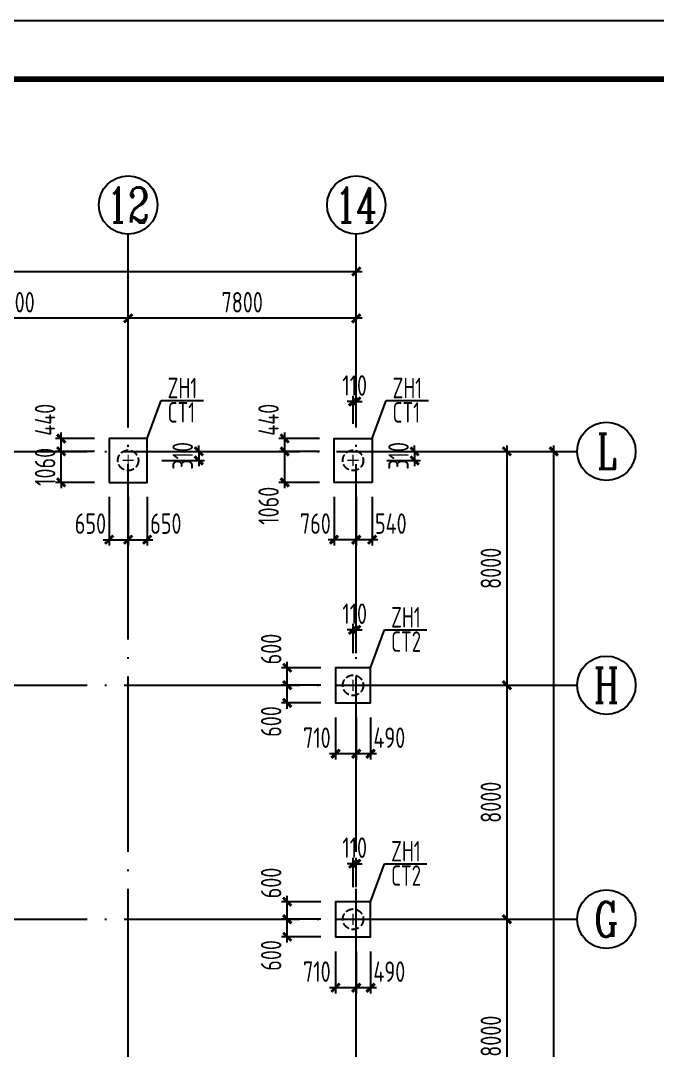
# Model space of a CAD drawing. Extents: x -2746917 to -971774, y -3334247 to -3250358.
# Drawn here: x -2386151 to -2375266, y -3291782 to -3274173 of the extents above; entities that cross this region are included whole.
import ezdxf
from ezdxf.enums import TextEntityAlignment as Align

# ---------------------------------------------------------------- set-up
doc = ezdxf.new("R2010")
doc.units = 0
doc.header["$LTSCALE"] = 1000
doc.header["$MEASUREMENT"] = 0
doc.header["$PDMODE"] = 35
doc.linetypes.add('DASH', pattern=[0.35, 0.25, -0.1])
doc.linetypes.add('DOTE', pattern=[2.42, 2, -0.2, 0.02, -0.2])
doc.layers.get('0').update_dxf_attribs({"linetype": 'CONTINUOUS'})
doc.layers.get('Defpoints').update_dxf_attribs({"linetype": 'CONTINUOUS'})
for name, color, linetype in [('AXIS', 253, 'DOTE'), ('COLU', 7, 'CONTINUOUS'), ('DIM', 3, 'CONTINUOUS'), ('NUM', 7, 'CONTINUOUS'), ('PUB_TITLE', 4, 'CONTINUOUS'), ('REIN', 1, 'CONTINUOUS'), ('TEXT', 7, 'CONTINUOUS'), ('桩基础', 7, 'CONTINUOUS')]:
    doc.layers.add(name, color=color, linetype=linetype)
doc.layers.add('yichutu', color=7, linetype='CONTINUOUS', true_color=0xffffff, plot=False)
doc.styles.add('TSSD_Axis', font='Complex.shx', dxfattribs={"width": 0.7, "bigfont": 'hztxt.shx'})
doc.styles.add('TSSD_Dimension', font='tssdeng.shx', dxfattribs={"width": 0.75, "bigfont": 'Hztxt.shx'})
doc.styles.add('TSSD_Rein', font='Tssdeng.shx', dxfattribs={"width": 0.75, "bigfont": 'hztxt.shx'})
doc.dimstyles.new('TSSD_200_100', dxfattribs={"dimtxt": 350, "dimasz": 100, "dimexe": 100, "dimexo": 250, "dimgap": 100, "dimtad": 1, "dimdec": 0, "dimlfac": 2, "dimzin": 0, "dimdsep": 46, "dimtxsty": 'TSSD_Dimension', "dimblk": 'ARCHTICK', "dimcen": 0, "dimdle": 100, "dimclrt": 7, "dimadec": 0, "dimazin": 0, "dimtfac": 1, "dimtdec": 0, "dimtix": 1, "dimtmove": 2, "dimatfit": 3, "dimfxl": 1, "dimtolj": 1, "dimtzin": 0, "dimarcsym": 0})

# ---------------------------------------------------------------- blocks, each defined once
blk = doc.blocks.new('ts_axno')
at = {"color": 0, "linetype": 'ByBlock', "lineweight": -2}
blk.add_circle((0, 0), 0.5, dxfattribs=at)
at = {"color": 0, "linetype": 'ByBlock', "lineweight": -2, "style": 'TSSD_Axis', "width": 0.7}
blk.add_attdef('A', text='', height=0.6, dxfattribs=at).set_placement((0, 0), align=Align.MIDDLE_CENTER)
blk = doc.blocks.new('_ArchTick')
at = {"color": 0, "const_width": 0.5}
blk.add_lwpolyline([(-0.71, -0.71), (0.71, 0.71)], dxfattribs=at)
blk = doc.blocks.new('*D2364')
at = {"layer": 'Defpoints', "color": 0, "ltscale": 1.5}
for p in [(-2384313, -3279264), (-2384313, -3280539), (-2380413, -3280539)]:
    blk.add_point(p, dxfattribs=at)
at = {"layer": 'DIM', "color": 0, "lineweight": -2, "ltscale": 1.5}
for p, q in [((-2380313, -3279264), (-2384413, -3279264)), ((-2384313, -3280289), (-2384313, -3279164)), ((-2380413, -3280289), (-2380413, -3279164))]:
    blk.add_line(p, q, dxfattribs=at)
at = {"layer": 'DIM', "color": 0, "lineweight": -2, "ltscale": 1.5, "xscale": 100, "yscale": 100, "zscale": 100, "rotation": 180}
blk.add_blockref('_ArchTick', (-2384313, -3279264), dxfattribs=at)
at = {"layer": 'DIM', "color": 0, "lineweight": -2, "ltscale": 1.5, "xscale": 100, "yscale": 100, "zscale": 100}
blk.add_blockref('_ArchTick', (-2380413, -3279264), dxfattribs=at)
at = {"layer": 'DIM', "color": 7, "ltscale": 1.5, "insert": (-2382363, -3278989), "char_height": 350, "attachment_point": 5, "style": 'TSSD_Dimension'}
blk.add_mtext('\\A1;7800', dxfattribs=at)
blk = doc.blocks.new('*D2365')
at = {"layer": 'Defpoints', "color": 0, "ltscale": 1.5}
for p in [(-2388213, -3279264), (-2388213, -3280539), (-2384313, -3280539)]:
    blk.add_point(p, dxfattribs=at)
at = {"layer": 'DIM', "color": 0, "lineweight": -2, "ltscale": 1.5}
for p, q in [((-2384213, -3279264), (-2388313, -3279264)), ((-2388213, -3280289), (-2388213, -3279164)), ((-2384313, -3280289), (-2384313, -3279164))]:
    blk.add_line(p, q, dxfattribs=at)
at = {"layer": 'DIM', "color": 0, "lineweight": -2, "ltscale": 1.5, "xscale": 100, "yscale": 100, "zscale": 100, "rotation": 180}
blk.add_blockref('_ArchTick', (-2388213, -3279264), dxfattribs=at)
at = {"layer": 'DIM', "color": 0, "lineweight": -2, "ltscale": 1.5, "xscale": 100, "yscale": 100, "zscale": 100}
blk.add_blockref('_ArchTick', (-2384313, -3279264), dxfattribs=at)
at = {"layer": 'DIM', "color": 7, "ltscale": 1.5, "insert": (-2386263, -3278989), "char_height": 350, "attachment_point": 5, "style": 'TSSD_Dimension'}
blk.add_mtext('\\A1;7800', dxfattribs=at)
blk = doc.blocks.new('*D2375')
at = {"layer": 'Defpoints', "color": 0, "ltscale": 1.5}
for p in [(-2380413, -3278464), (-2423313, -3280539), (-2380413, -3280539)]:
    blk.add_point(p, dxfattribs=at)
at = {"layer": 'DIM', "color": 0, "lineweight": -2, "ltscale": 1.5}
for p, q in [((-2423313, -3280289), (-2423313, -3278364)), ((-2380413, -3280289), (-2380413, -3278364)), ((-2423413, -3278464), (-2380313, -3278464))]:
    blk.add_line(p, q, dxfattribs=at)
at = {"layer": 'DIM', "color": 0, "lineweight": -2, "ltscale": 1.5, "xscale": 100, "yscale": 100, "zscale": 100, "rotation": 180}
blk.add_blockref('_ArchTick', (-2423313, -3278464), dxfattribs=at)
at = {"layer": 'DIM', "color": 0, "lineweight": -2, "ltscale": 1.5, "xscale": 100, "yscale": 100, "zscale": 100}
blk.add_blockref('_ArchTick', (-2380413, -3278464), dxfattribs=at)
at = {"layer": 'DIM', "color": 7, "ltscale": 1.5, "insert": (-2401863, -3278189), "char_height": 350, "attachment_point": 5, "style": 'TSSD_Dimension'}
blk.add_mtext('\\A1;85800', dxfattribs=at)
blk = doc.blocks.new('*D2383')
at = {"layer": 'Defpoints', "color": 0, "ltscale": 1.5}
for p in [(-2379413, -3281539), (-2379413, -3285539), (-2377838, -3285539)]:
    blk.add_point(p, dxfattribs=at)
at = {"layer": 'DIM', "color": 0, "lineweight": -2, "ltscale": 1.5}
for p, q in [((-2379163, -3281539), (-2377738, -3281539)), ((-2377838, -3281439), (-2377838, -3285639)), ((-2379163, -3285539), (-2377738, -3285539))]:
    blk.add_line(p, q, dxfattribs=at)
at = {"layer": 'DIM', "color": 0, "lineweight": -2, "ltscale": 1.5, "xscale": 100, "yscale": 100, "zscale": 100}
for p, rotation in [((-2377838, -3281539), 90), ((-2377838, -3285539), 270)]:
    blk.add_blockref('_ArchTick', p, dxfattribs=dict(at, rotation=rotation))
at = {"layer": 'DIM', "color": 7, "ltscale": 1.5, "insert": (-2378113, -3283539), "char_height": 350, "attachment_point": 5, "rotation": 90, "style": 'TSSD_Dimension'}
blk.add_mtext('\\A1;8000', dxfattribs=at)
blk = doc.blocks.new('*D2384')
at = {"layer": 'Defpoints', "color": 0, "ltscale": 1.5}
for p in [(-2379413, -3285539), (-2379413, -3289539), (-2377838, -3289539)]:
    blk.add_point(p, dxfattribs=at)
at = {"layer": 'DIM', "color": 0, "lineweight": -2, "ltscale": 1.5}
for p, q in [((-2377838, -3285439), (-2377838, -3289639)), ((-2379163, -3285539), (-2377738, -3285539)), ((-2379163, -3289539), (-2377738, -3289539))]:
    blk.add_line(p, q, dxfattribs=at)
at = {"layer": 'DIM', "color": 0, "lineweight": -2, "ltscale": 1.5, "xscale": 100, "yscale": 100, "zscale": 100}
for p, rotation in [((-2377838, -3285539), 90), ((-2377838, -3289539), 270)]:
    blk.add_blockref('_ArchTick', p, dxfattribs=dict(at, rotation=rotation))
at = {"layer": 'DIM', "color": 7, "ltscale": 1.5, "insert": (-2378113, -3287539), "char_height": 350, "attachment_point": 5, "rotation": 90, "style": 'TSSD_Dimension'}
blk.add_mtext('\\A1;8000', dxfattribs=at)
blk = doc.blocks.new('*D2385')
at = {"layer": 'Defpoints', "color": 0, "ltscale": 1.5}
for p in [(-2379413, -3289539), (-2379413, -3293539), (-2377838, -3293539)]:
    blk.add_point(p, dxfattribs=at)
at = {"layer": 'DIM', "color": 0, "lineweight": -2, "ltscale": 1.5}
for p, q in [((-2377838, -3289439), (-2377838, -3293639)), ((-2379163, -3289539), (-2377738, -3289539)), ((-2379163, -3293539), (-2377738, -3293539))]:
    blk.add_line(p, q, dxfattribs=at)
at = {"layer": 'DIM', "color": 0, "lineweight": -2, "ltscale": 1.5, "xscale": 100, "yscale": 100, "zscale": 100}
for p, rotation in [((-2377838, -3289539), 90), ((-2377838, -3293539), 270)]:
    blk.add_blockref('_ArchTick', p, dxfattribs=dict(at, rotation=rotation))
at = {"layer": 'DIM', "color": 7, "ltscale": 1.5, "insert": (-2378113, -3291539), "char_height": 350, "attachment_point": 5, "rotation": 90, "style": 'TSSD_Dimension'}
blk.add_mtext('\\A1;8000', dxfattribs=at)
blk = doc.blocks.new('*D2389')
at = {"layer": 'Defpoints', "color": 0, "ltscale": 1.5}
for p in [(-2379413, -3281539), (-2377038, -3281539), (-2379413, -3305539)]:
    blk.add_point(p, dxfattribs=at)
at = {"layer": 'DIM', "color": 0, "lineweight": -2, "ltscale": 1.5}
for p, q in [((-2379163, -3281539), (-2376938, -3281539)), ((-2377038, -3305639), (-2377038, -3281439)), ((-2379163, -3305539), (-2376938, -3305539))]:
    blk.add_line(p, q, dxfattribs=at)
at = {"layer": 'DIM', "color": 0, "lineweight": -2, "ltscale": 1.5, "xscale": 100, "yscale": 100, "zscale": 100}
for p, rotation in [((-2377038, -3281539), 90), ((-2377038, -3305539), 270)]:
    blk.add_blockref('_ArchTick', p, dxfattribs=dict(at, rotation=rotation))
at = {"layer": 'DIM', "color": 7, "ltscale": 1.5, "insert": (-2377313, -3293539), "char_height": 350, "attachment_point": 5, "rotation": 90, "style": 'TSSD_Dimension'}
blk.add_mtext('\\A1;48000', dxfattribs=at)
blk = doc.blocks.new('A$C4DB71547')
at = {"layer": 'REIN', "color": 4, "const_width": 20}
for points in [[(-75, 10), (117, 10)], [(21, 106), (21, -86)]]:
    blk.add_lwpolyline(points, dxfattribs=at)
blk = doc.blocks.new('*D2564')
at = {"layer": 'Defpoints', "color": 0, "ltscale": 1.5}
for p in [(-2385457, -3281539), (-2384638, -3281539), (-2384638, -3282069)]:
    blk.add_point(p, dxfattribs=at)
at = {"layer": 'DIM', "color": 0, "lineweight": -2, "ltscale": 1.5}
for p, q in [((-2384888, -3281539), (-2385557, -3281539)), ((-2385457, -3281539), (-2385457, -3281439)), ((-2385457, -3282069), (-2385457, -3281539)), ((-2384888, -3282069), (-2385557, -3282069)), ((-2385457, -3282069), (-2385457, -3282169))]:
    blk.add_line(p, q, dxfattribs=at)
at = {"layer": 'DIM', "color": 0, "lineweight": -2, "ltscale": 1.5, "xscale": 100, "yscale": 100, "zscale": 100}
for p, rotation in [((-2385457, -3281539), 270), ((-2385457, -3282069), 90)]:
    blk.add_blockref('_ArchTick', p, dxfattribs=dict(at, rotation=rotation))
at = {"layer": 'DIM', "color": 7, "ltscale": 1.5, "insert": (-2385732, -3281804), "char_height": 350, "attachment_point": 5, "rotation": 90, "style": 'TSSD_Dimension'}
blk.add_mtext('\\A1;1060', dxfattribs=at)
blk = doc.blocks.new('*D2565')
at = {"layer": 'Defpoints', "color": 0, "ltscale": 1.5}
for p in [(-2385457, -3281319), (-2384638, -3281319), (-2384638, -3281539)]:
    blk.add_point(p, dxfattribs=at)
at = {"layer": 'DIM', "color": 0, "lineweight": -2, "ltscale": 1.5}
for p, q in [((-2384888, -3281319), (-2385557, -3281319)), ((-2385457, -3281639), (-2385457, -3281219)), ((-2384888, -3281539), (-2385557, -3281539))]:
    blk.add_line(p, q, dxfattribs=at)
at = {"layer": 'DIM', "color": 0, "lineweight": -2, "ltscale": 1.5, "xscale": 100, "yscale": 100, "zscale": 100}
for p, rotation in [((-2385457, -3281319), 90), ((-2385457, -3281539), 270)]:
    blk.add_blockref('_ArchTick', p, dxfattribs=dict(at, rotation=rotation))
at = {"layer": 'DIM', "color": 7, "ltscale": 1.5, "insert": (-2385732, -3280999), "char_height": 350, "attachment_point": 5, "rotation": 90, "style": 'TSSD_Dimension'}
blk.add_mtext('\\A1;440', dxfattribs=at)
blk = doc.blocks.new('*D2566')
at = {"layer": 'Defpoints', "color": 0, "ltscale": 1.5}
for p in [(-2383988, -3281539), (-2383988, -3281694), (-2383105, -3281694)]:
    blk.add_point(p, dxfattribs=at)
at = {"layer": 'DIM', "color": 0, "lineweight": -2, "ltscale": 1.5}
for p, q in [((-2383738, -3281539), (-2383005, -3281539)), ((-2383105, -3281539), (-2383105, -3281439)), ((-2383105, -3281539), (-2383105, -3281694)), ((-2383738, -3281694), (-2383005, -3281694)), ((-2383105, -3281694), (-2383105, -3281794))]:
    blk.add_line(p, q, dxfattribs=at)
at = {"layer": 'DIM', "color": 0, "lineweight": -2, "ltscale": 1.5, "xscale": 100, "yscale": 100, "zscale": 100}
for p, rotation in [((-2383105, -3281539), 270), ((-2383105, -3281694), 90)]:
    blk.add_blockref('_ArchTick', p, dxfattribs=dict(at, rotation=rotation))
at = {"layer": 'DIM', "color": 7, "ltscale": 1.5, "insert": (-2383380, -3281616), "char_height": 350, "attachment_point": 5, "rotation": 90, "style": 'TSSD_Dimension'}
blk.add_mtext('\\A1;310', dxfattribs=at)
blk = doc.blocks.new('*D2562')
at = {"layer": 'Defpoints', "color": 0, "ltscale": 1.5}
for p in [(-2384638, -3282069), (-2384313, -3282069), (-2384313, -3283049)]:
    blk.add_point(p, dxfattribs=at)
at = {"layer": 'DIM', "color": 0, "lineweight": -2, "ltscale": 1.5}
for p, q in [((-2384638, -3282319), (-2384638, -3283149)), ((-2384313, -3282319), (-2384313, -3283149)), ((-2384738, -3283049), (-2384213, -3283049))]:
    blk.add_line(p, q, dxfattribs=at)
at = {"layer": 'DIM', "color": 0, "lineweight": -2, "ltscale": 1.5, "xscale": 100, "yscale": 100, "zscale": 100, "rotation": 180}
blk.add_blockref('_ArchTick', (-2384638, -3283049), dxfattribs=at)
at = {"layer": 'DIM', "color": 0, "lineweight": -2, "ltscale": 1.5, "xscale": 100, "yscale": 100, "zscale": 100}
blk.add_blockref('_ArchTick', (-2384313, -3283049), dxfattribs=at)
at = {"layer": 'DIM', "color": 7, "ltscale": 1.5, "insert": (-2384957, -3282774), "char_height": 350, "attachment_point": 5, "style": 'TSSD_Dimension'}
blk.add_mtext('\\A1;650', dxfattribs=at)
blk = doc.blocks.new('*D2563')
at = {"layer": 'Defpoints', "color": 0, "ltscale": 1.5}
for p in [(-2384313, -3282069), (-2383988, -3282069), (-2383988, -3283049)]:
    blk.add_point(p, dxfattribs=at)
at = {"layer": 'DIM', "color": 0, "lineweight": -2, "ltscale": 1.5}
for p, q in [((-2384313, -3282319), (-2384313, -3283149)), ((-2383988, -3282319), (-2383988, -3283149)), ((-2384413, -3283049), (-2383888, -3283049))]:
    blk.add_line(p, q, dxfattribs=at)
at = {"layer": 'DIM', "color": 0, "lineweight": -2, "ltscale": 1.5, "xscale": 100, "yscale": 100, "zscale": 100, "rotation": 180}
blk.add_blockref('_ArchTick', (-2384313, -3283049), dxfattribs=at)
at = {"layer": 'DIM', "color": 0, "lineweight": -2, "ltscale": 1.5, "xscale": 100, "yscale": 100, "zscale": 100}
blk.add_blockref('_ArchTick', (-2383988, -3283049), dxfattribs=at)
at = {"layer": 'DIM', "color": 7, "ltscale": 1.5, "insert": (-2383668, -3282774), "char_height": 350, "attachment_point": 5, "style": 'TSSD_Dimension'}
blk.add_mtext('\\A1;650', dxfattribs=at)
blk = doc.blocks.new('*D2577')
at = {"layer": 'Defpoints', "color": 0, "ltscale": 1.5}
for p in [(-2380413, -3282069), (-2380143, -3282069), (-2380413, -3283049)]:
    blk.add_point(p, dxfattribs=at)
at = {"layer": 'DIM', "color": 0, "lineweight": -2, "ltscale": 1.5}
for p, q in [((-2380413, -3282319), (-2380413, -3283149)), ((-2380143, -3282319), (-2380143, -3283149)), ((-2380043, -3283049), (-2380513, -3283049))]:
    blk.add_line(p, q, dxfattribs=at)
at = {"layer": 'DIM', "color": 0, "lineweight": -2, "ltscale": 1.5, "xscale": 100, "yscale": 100, "zscale": 100, "rotation": 180}
blk.add_blockref('_ArchTick', (-2380413, -3283049), dxfattribs=at)
at = {"layer": 'DIM', "color": 0, "lineweight": -2, "ltscale": 1.5, "xscale": 100, "yscale": 100, "zscale": 100}
blk.add_blockref('_ArchTick', (-2380143, -3283049), dxfattribs=at)
at = {"layer": 'DIM', "color": 7, "ltscale": 1.5, "insert": (-2379823, -3282774), "char_height": 350, "attachment_point": 5, "style": 'TSSD_Dimension'}
blk.add_mtext('\\A1;540', dxfattribs=at)
blk = doc.blocks.new('*D2578')
at = {"layer": 'Defpoints', "color": 0, "ltscale": 1.5}
for p in [(-2380793, -3282069), (-2380413, -3282069), (-2380793, -3283049)]:
    blk.add_point(p, dxfattribs=at)
at = {"layer": 'DIM', "color": 0, "lineweight": -2, "ltscale": 1.5}
for p, q in [((-2380793, -3282319), (-2380793, -3283149)), ((-2380413, -3282319), (-2380413, -3283149)), ((-2380313, -3283049), (-2380893, -3283049))]:
    blk.add_line(p, q, dxfattribs=at)
at = {"layer": 'DIM', "color": 0, "lineweight": -2, "ltscale": 1.5, "xscale": 100, "yscale": 100, "zscale": 100, "rotation": 180}
blk.add_blockref('_ArchTick', (-2380793, -3283049), dxfattribs=at)
at = {"layer": 'DIM', "color": 0, "lineweight": -2, "ltscale": 1.5, "xscale": 100, "yscale": 100, "zscale": 100}
blk.add_blockref('_ArchTick', (-2380413, -3283049), dxfattribs=at)
at = {"layer": 'DIM', "color": 7, "ltscale": 1.5, "insert": (-2381112, -3282774), "char_height": 350, "attachment_point": 5, "style": 'TSSD_Dimension'}
blk.add_mtext('\\A1;760', dxfattribs=at)
blk = doc.blocks.new('*D2576')
at = {"layer": 'Defpoints', "color": 0, "ltscale": 1.5}
for p in [(-2380468, -3280687), (-2380468, -3281319), (-2380413, -3281319)]:
    blk.add_point(p, dxfattribs=at)
at = {"layer": 'DIM', "color": 0, "lineweight": -2, "ltscale": 1.5}
for p, q in [((-2380468, -3280687), (-2380568, -3280687)), ((-2380468, -3281069), (-2380468, -3280587)), ((-2380413, -3280687), (-2380468, -3280687)), ((-2380413, -3281069), (-2380413, -3280587)), ((-2380413, -3280687), (-2380313, -3280687))]:
    blk.add_line(p, q, dxfattribs=at)
at = {"layer": 'DIM', "color": 0, "lineweight": -2, "ltscale": 1.5, "xscale": 100, "yscale": 100, "zscale": 100}
blk.add_blockref('_ArchTick', (-2380468, -3280687), dxfattribs=at)
at = {"layer": 'DIM', "color": 0, "lineweight": -2, "ltscale": 1.5, "xscale": 100, "yscale": 100, "zscale": 100, "rotation": 180}
blk.add_blockref('_ArchTick', (-2380413, -3280687), dxfattribs=at)
at = {"layer": 'DIM', "color": 7, "ltscale": 1.5, "insert": (-2380440, -3280412), "char_height": 350, "attachment_point": 5, "style": 'TSSD_Dimension'}
blk.add_mtext('\\A1;110', dxfattribs=at)
blk = doc.blocks.new('*D2593')
at = {"layer": 'Defpoints', "color": 0, "ltscale": 1.5}
for p in [(-2380413, -3289839), (-2380168, -3289839), (-2380413, -3290710)]:
    blk.add_point(p, dxfattribs=at)
at = {"layer": 'DIM', "color": 0, "lineweight": -2, "ltscale": 1.5}
for p, q in [((-2380413, -3290089), (-2380413, -3290810)), ((-2380168, -3290089), (-2380168, -3290810)), ((-2380068, -3290710), (-2380513, -3290710))]:
    blk.add_line(p, q, dxfattribs=at)
at = {"layer": 'DIM', "color": 0, "lineweight": -2, "ltscale": 1.5, "xscale": 100, "yscale": 100, "zscale": 100, "rotation": 180}
blk.add_blockref('_ArchTick', (-2380413, -3290710), dxfattribs=at)
at = {"layer": 'DIM', "color": 0, "lineweight": -2, "ltscale": 1.5, "xscale": 100, "yscale": 100, "zscale": 100}
blk.add_blockref('_ArchTick', (-2380168, -3290710), dxfattribs=at)
at = {"layer": 'DIM', "color": 7, "ltscale": 1.5, "insert": (-2379848, -3290435), "char_height": 350, "attachment_point": 5, "style": 'TSSD_Dimension'}
blk.add_mtext('\\A1;490', dxfattribs=at)
blk = doc.blocks.new('*D2594')
at = {"layer": 'Defpoints', "color": 0, "ltscale": 1.5}
for p in [(-2380768, -3289839), (-2380413, -3289839), (-2380768, -3290710)]:
    blk.add_point(p, dxfattribs=at)
at = {"layer": 'DIM', "color": 0, "lineweight": -2, "ltscale": 1.5}
for p, q in [((-2380768, -3290089), (-2380768, -3290810)), ((-2380413, -3290089), (-2380413, -3290810)), ((-2380313, -3290710), (-2380868, -3290710))]:
    blk.add_line(p, q, dxfattribs=at)
at = {"layer": 'DIM', "color": 0, "lineweight": -2, "ltscale": 1.5, "xscale": 100, "yscale": 100, "zscale": 100, "rotation": 180}
blk.add_blockref('_ArchTick', (-2380768, -3290710), dxfattribs=at)
at = {"layer": 'DIM', "color": 0, "lineweight": -2, "ltscale": 1.5, "xscale": 100, "yscale": 100, "zscale": 100}
blk.add_blockref('_ArchTick', (-2380413, -3290710), dxfattribs=at)
at = {"layer": 'DIM', "color": 7, "ltscale": 1.5, "insert": (-2381087, -3290435), "char_height": 350, "attachment_point": 5, "style": 'TSSD_Dimension'}
blk.add_mtext('\\A1;710', dxfattribs=at)
blk = doc.blocks.new('*D2595')
at = {"layer": 'Defpoints', "color": 0, "ltscale": 1.5}
for p in [(-2380468, -3288590), (-2380468, -3289239), (-2380413, -3289239)]:
    blk.add_point(p, dxfattribs=at)
at = {"layer": 'DIM', "color": 0, "lineweight": -2, "ltscale": 1.5}
for p, q in [((-2380468, -3288590), (-2380568, -3288590)), ((-2380468, -3288989), (-2380468, -3288490)), ((-2380413, -3288590), (-2380468, -3288590)), ((-2380413, -3288989), (-2380413, -3288490)), ((-2380413, -3288590), (-2380313, -3288590))]:
    blk.add_line(p, q, dxfattribs=at)
at = {"layer": 'DIM', "color": 0, "lineweight": -2, "ltscale": 1.5, "xscale": 100, "yscale": 100, "zscale": 100}
blk.add_blockref('_ArchTick', (-2380468, -3288590), dxfattribs=at)
at = {"layer": 'DIM', "color": 0, "lineweight": -2, "ltscale": 1.5, "xscale": 100, "yscale": 100, "zscale": 100, "rotation": 180}
blk.add_blockref('_ArchTick', (-2380413, -3288590), dxfattribs=at)
at = {"layer": 'DIM', "color": 7, "ltscale": 1.5, "insert": (-2380440, -3288315), "char_height": 350, "attachment_point": 5, "style": 'TSSD_Dimension'}
blk.add_mtext('\\A1;110', dxfattribs=at)
blk = doc.blocks.new('*D2596')
at = {"layer": 'Defpoints', "color": 0, "ltscale": 1.5}
for p in [(-2381593, -3289539), (-2380768, -3289539), (-2380768, -3289839)]:
    blk.add_point(p, dxfattribs=at)
at = {"layer": 'DIM', "color": 0, "lineweight": -2, "ltscale": 1.5}
for p, q in [((-2381593, -3289939), (-2381593, -3289439)), ((-2381018, -3289539), (-2381693, -3289539)), ((-2381018, -3289839), (-2381693, -3289839))]:
    blk.add_line(p, q, dxfattribs=at)
at = {"layer": 'DIM', "color": 0, "lineweight": -2, "ltscale": 1.5, "xscale": 100, "yscale": 100, "zscale": 100}
for p, rotation in [((-2381593, -3289539), 90), ((-2381593, -3289839), 270)]:
    blk.add_blockref('_ArchTick', p, dxfattribs=dict(at, rotation=rotation))
at = {"layer": 'DIM', "color": 7, "ltscale": 1.5, "insert": (-2381868, -3290158), "char_height": 350, "attachment_point": 5, "rotation": 90, "style": 'TSSD_Dimension'}
blk.add_mtext('\\A1;600', dxfattribs=at)
blk = doc.blocks.new('*D2597')
at = {"layer": 'Defpoints', "color": 0, "ltscale": 1.5}
for p in [(-2381593, -3289239), (-2380768, -3289239), (-2380768, -3289539)]:
    blk.add_point(p, dxfattribs=at)
at = {"layer": 'DIM', "color": 0, "lineweight": -2, "ltscale": 1.5}
for p, q in [((-2381593, -3289639), (-2381593, -3289139)), ((-2381018, -3289239), (-2381693, -3289239)), ((-2381018, -3289539), (-2381693, -3289539))]:
    blk.add_line(p, q, dxfattribs=at)
at = {"layer": 'DIM', "color": 0, "lineweight": -2, "ltscale": 1.5, "xscale": 100, "yscale": 100, "zscale": 100}
for p, rotation in [((-2381593, -3289239), 90), ((-2381593, -3289539), 270)]:
    blk.add_blockref('_ArchTick', p, dxfattribs=dict(at, rotation=rotation))
at = {"layer": 'DIM', "color": 7, "ltscale": 1.5, "insert": (-2381868, -3288919), "char_height": 350, "attachment_point": 5, "rotation": 90, "style": 'TSSD_Dimension'}
blk.add_mtext('\\A1;600', dxfattribs=at)
blk = doc.blocks.new('*D2598')
at = {"layer": 'Defpoints', "color": 0, "ltscale": 1.5}
for p in [(-2380413, -3285839), (-2380168, -3285839), (-2380413, -3286710)]:
    blk.add_point(p, dxfattribs=at)
at = {"layer": 'DIM', "color": 0, "lineweight": -2, "ltscale": 1.5}
for p, q in [((-2380413, -3286089), (-2380413, -3286810)), ((-2380168, -3286089), (-2380168, -3286810)), ((-2380068, -3286710), (-2380513, -3286710))]:
    blk.add_line(p, q, dxfattribs=at)
at = {"layer": 'DIM', "color": 0, "lineweight": -2, "ltscale": 1.5, "xscale": 100, "yscale": 100, "zscale": 100, "rotation": 180}
blk.add_blockref('_ArchTick', (-2380413, -3286710), dxfattribs=at)
at = {"layer": 'DIM', "color": 0, "lineweight": -2, "ltscale": 1.5, "xscale": 100, "yscale": 100, "zscale": 100}
blk.add_blockref('_ArchTick', (-2380168, -3286710), dxfattribs=at)
at = {"layer": 'DIM', "color": 7, "ltscale": 1.5, "insert": (-2379848, -3286435), "char_height": 350, "attachment_point": 5, "style": 'TSSD_Dimension'}
blk.add_mtext('\\A1;490', dxfattribs=at)
blk = doc.blocks.new('*D2599')
at = {"layer": 'Defpoints', "color": 0, "ltscale": 1.5}
for p in [(-2380768, -3285839), (-2380413, -3285839), (-2380768, -3286710)]:
    blk.add_point(p, dxfattribs=at)
at = {"layer": 'DIM', "color": 0, "lineweight": -2, "ltscale": 1.5}
for p, q in [((-2380768, -3286089), (-2380768, -3286810)), ((-2380413, -3286089), (-2380413, -3286810)), ((-2380313, -3286710), (-2380868, -3286710))]:
    blk.add_line(p, q, dxfattribs=at)
at = {"layer": 'DIM', "color": 0, "lineweight": -2, "ltscale": 1.5, "xscale": 100, "yscale": 100, "zscale": 100, "rotation": 180}
blk.add_blockref('_ArchTick', (-2380768, -3286710), dxfattribs=at)
at = {"layer": 'DIM', "color": 0, "lineweight": -2, "ltscale": 1.5, "xscale": 100, "yscale": 100, "zscale": 100}
blk.add_blockref('_ArchTick', (-2380413, -3286710), dxfattribs=at)
at = {"layer": 'DIM', "color": 7, "ltscale": 1.5, "insert": (-2381087, -3286435), "char_height": 350, "attachment_point": 5, "style": 'TSSD_Dimension'}
blk.add_mtext('\\A1;710', dxfattribs=at)
blk = doc.blocks.new('*D2600')
at = {"layer": 'Defpoints', "color": 0, "ltscale": 1.5}
for p in [(-2380468, -3284590), (-2380468, -3285239), (-2380413, -3285239)]:
    blk.add_point(p, dxfattribs=at)
at = {"layer": 'DIM', "color": 0, "lineweight": -2, "ltscale": 1.5}
for p, q in [((-2380468, -3284989), (-2380468, -3284490)), ((-2380413, -3284989), (-2380413, -3284490)), ((-2380468, -3284590), (-2380568, -3284590)), ((-2380413, -3284590), (-2380468, -3284590)), ((-2380413, -3284590), (-2380313, -3284590))]:
    blk.add_line(p, q, dxfattribs=at)
at = {"layer": 'DIM', "color": 0, "lineweight": -2, "ltscale": 1.5, "xscale": 100, "yscale": 100, "zscale": 100}
blk.add_blockref('_ArchTick', (-2380468, -3284590), dxfattribs=at)
at = {"layer": 'DIM', "color": 0, "lineweight": -2, "ltscale": 1.5, "xscale": 100, "yscale": 100, "zscale": 100, "rotation": 180}
blk.add_blockref('_ArchTick', (-2380413, -3284590), dxfattribs=at)
at = {"layer": 'DIM', "color": 7, "ltscale": 1.5, "insert": (-2380440, -3284315), "char_height": 350, "attachment_point": 5, "style": 'TSSD_Dimension'}
blk.add_mtext('\\A1;110', dxfattribs=at)
blk = doc.blocks.new('*D2601')
at = {"layer": 'Defpoints', "color": 0, "ltscale": 1.5}
for p in [(-2381593, -3285539), (-2380768, -3285539), (-2380768, -3285839)]:
    blk.add_point(p, dxfattribs=at)
at = {"layer": 'DIM', "color": 0, "lineweight": -2, "ltscale": 1.5}
for p, q in [((-2381593, -3285939), (-2381593, -3285439)), ((-2381018, -3285539), (-2381693, -3285539)), ((-2381018, -3285839), (-2381693, -3285839))]:
    blk.add_line(p, q, dxfattribs=at)
at = {"layer": 'DIM', "color": 0, "lineweight": -2, "ltscale": 1.5, "xscale": 100, "yscale": 100, "zscale": 100}
for p, rotation in [((-2381593, -3285539), 90), ((-2381593, -3285839), 270)]:
    blk.add_blockref('_ArchTick', p, dxfattribs=dict(at, rotation=rotation))
at = {"layer": 'DIM', "color": 7, "ltscale": 1.5, "insert": (-2381868, -3286158), "char_height": 350, "attachment_point": 5, "rotation": 90, "style": 'TSSD_Dimension'}
blk.add_mtext('\\A1;600', dxfattribs=at)
blk = doc.blocks.new('*D2602')
at = {"layer": 'Defpoints', "color": 0, "ltscale": 1.5}
for p in [(-2381593, -3285239), (-2380768, -3285239), (-2380768, -3285539)]:
    blk.add_point(p, dxfattribs=at)
at = {"layer": 'DIM', "color": 0, "lineweight": -2, "ltscale": 1.5}
for p, q in [((-2381018, -3285239), (-2381693, -3285239)), ((-2381593, -3285639), (-2381593, -3285139)), ((-2381018, -3285539), (-2381693, -3285539))]:
    blk.add_line(p, q, dxfattribs=at)
at = {"layer": 'DIM', "color": 0, "lineweight": -2, "ltscale": 1.5, "xscale": 100, "yscale": 100, "zscale": 100}
for p, rotation in [((-2381593, -3285239), 90), ((-2381593, -3285539), 270)]:
    blk.add_blockref('_ArchTick', p, dxfattribs=dict(at, rotation=rotation))
at = {"layer": 'DIM', "color": 7, "ltscale": 1.5, "insert": (-2381868, -3284919), "char_height": 350, "attachment_point": 5, "rotation": 90, "style": 'TSSD_Dimension'}
blk.add_mtext('\\A1;600', dxfattribs=at)
blk = doc.blocks.new('*D2603')
at = {"layer": 'Defpoints', "color": 0, "ltscale": 1.5}
for p in [(-2381637, -3281539), (-2380793, -3281539), (-2380793, -3282069)]:
    blk.add_point(p, dxfattribs=at)
at = {"layer": 'DIM', "color": 0, "lineweight": -2, "ltscale": 1.5}
for p, q in [((-2381043, -3281539), (-2381737, -3281539)), ((-2381637, -3282169), (-2381637, -3281439)), ((-2381043, -3282069), (-2381737, -3282069))]:
    blk.add_line(p, q, dxfattribs=at)
at = {"layer": 'DIM', "color": 0, "lineweight": -2, "ltscale": 1.5, "xscale": 100, "yscale": 100, "zscale": 100}
for p, rotation in [((-2381637, -3281539), 90), ((-2381637, -3282069), 270)]:
    blk.add_blockref('_ArchTick', p, dxfattribs=dict(at, rotation=rotation))
at = {"layer": 'DIM', "color": 7, "ltscale": 1.5, "insert": (-2381912, -3282469), "char_height": 350, "attachment_point": 5, "rotation": 90, "style": 'TSSD_Dimension'}
blk.add_mtext('\\A1;1060', dxfattribs=at)
blk = doc.blocks.new('*D2604')
at = {"layer": 'Defpoints', "color": 0, "ltscale": 1.5}
for p in [(-2381637, -3281319), (-2380793, -3281319), (-2380793, -3281539)]:
    blk.add_point(p, dxfattribs=at)
at = {"layer": 'DIM', "color": 0, "lineweight": -2, "ltscale": 1.5}
for p, q in [((-2381043, -3281319), (-2381737, -3281319)), ((-2381637, -3281639), (-2381637, -3281219)), ((-2381043, -3281539), (-2381737, -3281539))]:
    blk.add_line(p, q, dxfattribs=at)
at = {"layer": 'DIM', "color": 0, "lineweight": -2, "ltscale": 1.5, "xscale": 100, "yscale": 100, "zscale": 100}
for p, rotation in [((-2381637, -3281319), 90), ((-2381637, -3281539), 270)]:
    blk.add_blockref('_ArchTick', p, dxfattribs=dict(at, rotation=rotation))
at = {"layer": 'DIM', "color": 7, "ltscale": 1.5, "insert": (-2381912, -3280999), "char_height": 350, "attachment_point": 5, "rotation": 90, "style": 'TSSD_Dimension'}
blk.add_mtext('\\A1;440', dxfattribs=at)
blk = doc.blocks.new('*D2605')
at = {"layer": 'Defpoints', "color": 0, "ltscale": 1.5}
for p in [(-2380143, -3281539), (-2380143, -3281694), (-2379416, -3281694)]:
    blk.add_point(p, dxfattribs=at)
at = {"layer": 'DIM', "color": 0, "lineweight": -2, "ltscale": 1.5}
for p, q in [((-2379893, -3281539), (-2379316, -3281539)), ((-2379416, -3281539), (-2379416, -3281439)), ((-2379416, -3281539), (-2379416, -3281694)), ((-2379893, -3281694), (-2379316, -3281694)), ((-2379416, -3281694), (-2379416, -3281794))]:
    blk.add_line(p, q, dxfattribs=at)
at = {"layer": 'DIM', "color": 0, "lineweight": -2, "ltscale": 1.5, "xscale": 100, "yscale": 100, "zscale": 100}
for p, rotation in [((-2379416, -3281539), 270), ((-2379416, -3281694), 90)]:
    blk.add_blockref('_ArchTick', p, dxfattribs=dict(at, rotation=rotation))
at = {"layer": 'DIM', "color": 7, "ltscale": 1.5, "insert": (-2379691, -3281616), "char_height": 350, "attachment_point": 5, "rotation": 90, "style": 'TSSD_Dimension'}
blk.add_mtext('\\A1;310', dxfattribs=at)
blk = doc.blocks.new('yct-743-420-74300-42000-100-2002.0')
at = {"layer": 'yichutu', "color": 7, "true_color": 0xffffff}
blk.add_lwpolyline([(0, 0), (0, 42000), (74300, 42000), (74300, 0)], close=True, dxfattribs=at)
blk = doc.blocks.new('A$C6B365CFD')
at = {"layer": 'PUB_TITLE'}
blk.add_lwpolyline([(-70467, -17093), (-70467, 24907), (3833, 24907), (3833, -17093)], close=True, dxfattribs=at)
at = {"layer": 'PUB_TITLE', "const_width": 100}
blk.add_lwpolyline([(2833, -16093), (2833, 23907), (-69753, 23907), (-69753, -16093), (2833, -16093)], dxfattribs=at)

msp = doc.modelspace()

# ---------------------------------------------------------------- linework, layer by layer
at = {"layer": 'AXIS', "ltscale": 1.5}
for p, q in [((-2384312.72, -3306538.58), (-2384312.72, -3280538.58)), ((-2380412.72, -3306538.58), (-2380412.72, -3280538.58)), ((-2424312.72, -3281538.58), (-2379412.72, -3281538.58)), ((-2424312.72, -3285538.58), (-2379412.72, -3285538.58)), ((-2424312.72, -3289538.58), (-2379412.72, -3289538.58))]:
    msp.add_line(p, q, dxfattribs=at)
at = {"layer": 'COLU'}
for points in [[(-2384637.72, -3282068.58), (-2383987.72, -3282068.58), (-2383987.72, -3281318.58), (-2384637.72, -3281318.58)], [(-2380142.72, -3282068.58), (-2380792.72, -3282068.58), (-2380792.72, -3281318.58), (-2380142.72, -3281318.58)], [(-2380167.72, -3285238.58), (-2380767.72, -3285238.58), (-2380767.72, -3285838.58), (-2380167.72, -3285838.58)], [(-2380167.72, -3289238.58), (-2380767.72, -3289238.58), (-2380767.72, -3289838.58), (-2380167.72, -3289838.58)]]:
    msp.add_lwpolyline(points, close=True, dxfattribs=at)
at = {"layer": 'NUM', "ltscale": 1.5}
for p, q in [((-2384312.72, -3280538.58), (-2384312.72, -3277825.93)), ((-2380412.72, -3280538.58), (-2380412.72, -3277825.93)), ((-2379412.72, -3281538.58), (-2376637.72, -3281538.58)), ((-2379412.72, -3285538.58), (-2376637.72, -3285538.58)), ((-2379412.72, -3289538.58), (-2376637.72, -3289538.58))]:
    msp.add_line(p, q, dxfattribs=at)
at = {"layer": 'NUM'}
for p, q in [((-2383987.72, -3281318.58), (-2383747.93, -3280668.93)), ((-2383747.93, -3280668.93), (-2383026.17, -3280668.93)), ((-2380142.72, -3281318.58), (-2379902.93, -3280668.93)), ((-2379902.93, -3280668.93), (-2379181.17, -3280668.93)), ((-2380167.72, -3285238.58), (-2379927.93, -3284588.93)), ((-2379927.93, -3284588.93), (-2379206.17, -3284588.93)), ((-2380167.72, -3289238.58), (-2379927.93, -3288588.93)), ((-2379927.93, -3288588.93), (-2379206.17, -3288588.93))]:
    msp.add_line(p, q, dxfattribs=at)
at = {"layer": '桩基础', "linetype": 'DASH', "ltscale": 0.5}
for centre in [(-2384312.72, -3281693.58), (-2380467.72, -3281693.58), (-2380467.72, -3285538.58), (-2380467.72, -3289538.58)]:
    msp.add_circle(centre, 175, dxfattribs=at)

# ---------------------------------------------------------------- block references
at = {"ltscale": 1.5}
msp.add_blockref('A$C6B365CFD', (-2363601.94, -3299080.41), dxfattribs=at)
at = {"layer": 'COLU', "ltscale": 1.5, "xscale": -1, "rotation": 180}
msp.add_blockref('A$C4DB71547', (-2384333.63, -3281683.24), dxfattribs=at)
at = {"layer": 'COLU', "ltscale": 1.5, "rotation": 180}
msp.add_blockref('A$C4DB71547', (-2380446.82, -3281683.24), dxfattribs=at)
at = {"layer": 'COLU', "ltscale": 1.5, "xscale": -1}
for p in [(-2380446.82, -3285548.93), (-2380446.82, -3289548.93)]:
    msp.add_blockref('A$C4DB71547', p, dxfattribs=at)
at = {"layer": 'NUM'}
ref = msp.add_blockref('ts_axno', (-2384312.72, -3277325.93), dxfattribs=dict(at, xscale=1000, yscale=1000, zscale=1000))
ref.add_attrib('12', '12', dxfattribs={"height": 600, "style": 'TSSD_Axis', "width": 0.7}).set_placement((-2384312.72, -3277325.93), align=Align.MIDDLE_CENTER)
ref = msp.add_blockref('ts_axno', (-2380412.72, -3277325.93), dxfattribs=dict(at, xscale=1000, yscale=1000, zscale=1000))
ref.add_attrib('14', '14', dxfattribs={"height": 600, "style": 'TSSD_Axis', "width": 0.7}).set_placement((-2380412.72, -3277325.93), align=Align.MIDDLE_CENTER)
ref = msp.add_blockref('ts_axno', (-2376137.72, -3281538.58), dxfattribs=dict(at, xscale=1000, yscale=1000, zscale=1000))
ref.add_attrib('G', 'L', dxfattribs={"height": 600, "style": 'TSSD_Axis', "width": 0.7}).set_placement((-2376137.72, -3281538.58), align=Align.MIDDLE_CENTER)
ref = msp.add_blockref('ts_axno', (-2376137.72, -3285538.58), dxfattribs=dict(at, xscale=1000, yscale=1000, zscale=1000))
ref.add_attrib('F', 'H', dxfattribs={"height": 600, "style": 'TSSD_Axis', "width": 0.7}).set_placement((-2376137.72, -3285538.58), align=Align.MIDDLE_CENTER)
ref = msp.add_blockref('ts_axno', (-2376137.72, -3289538.58), dxfattribs=dict(at, xscale=1000, yscale=1000, zscale=1000))
ref.add_attrib('E', 'G', dxfattribs={"height": 600, "style": 'TSSD_Axis', "width": 0.7}).set_placement((-2376137.72, -3289538.58), align=Align.MIDDLE_CENTER)
at = {"layer": 'yichutu'}
msp.add_blockref('yct-743-420-74300-42000-100-2002.0', (-2434068.65, -3316173.05), dxfattribs=at)

# ---------------------------------------------------------------- texts
at = {"layer": 'TEXT', "lineweight": 5, "style": 'TSSD_Rein', "width": 0.7}
for s, p in [('ZH1', (-2383637.04, -3280630.58)), ('ZH1', (-2379792.04, -3280630.58)), ('CT1', (-2383637.04, -3281046.92)), ('CT1', (-2379792.04, -3281046.92)), ('ZH1', (-2379817.04, -3284550.58)), ('CT2', (-2379817.04, -3284966.92)), ('ZH1', (-2379817.04, -3288550.58)), ('CT2', (-2379817.04, -3288966.92))]:
    msp.add_text(s, height=350, dxfattribs=at).set_placement(p)

# ---------------------------------------------------------------- dimensions: what is measured, and where the dimension line sits
at = {"layer": 'DIM', "ltscale": 1.5}
for base, p1, p2, picture, middle in [((-2380412.72, -3278463.58), (-2423312.72, -3280538.58), (-2380412.72, -3280538.58), '*D2375', (-2401862.72, -3278188.58)), ((-2388212.72, -3279263.58), (-2384312.72, -3280538.58), (-2388212.72, -3280538.58), '*D2365', (-2386262.72, -3278988.58)), ((-2384312.72, -3279263.58), (-2380412.72, -3280538.58), (-2384312.72, -3280538.58), '*D2364', (-2382362.72, -3278988.58))]:
    dim = msp.add_linear_dim(base=base, p1=p1, p2=p2, dimstyle='TSSD_200_100', dxfattribs=at)
    dim.commit()
    dim.dimension.update_dxf_attribs({"geometry": picture, "text_midpoint": middle})
for base, p1, p2, angle, picture, middle in [((-2380467.72, -3280687.11), (-2380412.72, -3281318.58), (-2380467.72, -3281318.58), 180, '*D2576', (-2380440.22, -3280412.11)), ((-2385456.57, -3281538.58), (-2384637.72, -3282068.58), (-2384637.72, -3281538.58), 270, '*D2564', (-2385731.57, -3281803.58)), ((-2383104.69, -3281693.58), (-2383987.72, -3281538.58), (-2383987.72, -3281693.58), 270, '*D2566', (-2383379.69, -3281616.08)), ((-2379415.69, -3281693.58), (-2380142.72, -3281538.58), (-2380142.72, -3281693.58), 90, '*D2605', (-2379690.69, -3281616.08)), ((-2377837.72, -3285538.58), (-2379412.72, -3281538.58), (-2379412.72, -3285538.58), 270, '*D2383', (-2378112.72, -3283538.58)), ((-2377037.72, -3281538.58), (-2379412.72, -3305538.58), (-2379412.72, -3281538.58), 270, '*D2389', (-2377312.72, -3293538.58)), ((-2380467.72, -3284590.28), (-2380412.72, -3285238.58), (-2380467.72, -3285238.58), 180, '*D2600', (-2380440.22, -3284315.28)), ((-2377837.72, -3289538.58), (-2379412.72, -3285538.58), (-2379412.72, -3289538.58), 270, '*D2384', (-2378112.72, -3287538.58)), ((-2380467.72, -3288590.28), (-2380412.72, -3289238.58), (-2380467.72, -3289238.58), 180, '*D2595', (-2380440.22, -3288315.28)), ((-2377837.72, -3293538.58), (-2379412.72, -3289538.58), (-2379412.72, -3293538.58), 270, '*D2385', (-2378112.72, -3291538.58))]:
    dim = msp.add_linear_dim(base=base, p1=p1, p2=p2, angle=angle, dimstyle='TSSD_200_100', dxfattribs=at)
    dim.commit()
    dim.dimension.update_dxf_attribs({"geometry": picture, "text_midpoint": middle})
for base, p1, p2, angle, picture, middle in [((-2385456.57, -3281318.58), (-2384637.72, -3281538.58), (-2384637.72, -3281318.58), 270, '*D2565', (-2385731.57, -3280999.32)), ((-2381637.25, -3281318.58), (-2380792.72, -3281538.58), (-2380792.72, -3281318.58), 90, '*D2604', (-2381912.25, -3280999.32)), ((-2381637.25, -3281538.58), (-2380792.72, -3282068.58), (-2380792.72, -3281538.58), 90, '*D2603', (-2381912.25, -3282468.62)), ((-2380792.72, -3283049.37), (-2380412.72, -3282068.58), (-2380792.72, -3282068.58), 180, '*D2578', (-2381111.99, -3282774.37)), ((-2380412.72, -3283049.37), (-2380142.72, -3282068.58), (-2380412.72, -3282068.58), 180, '*D2577', (-2379823.46, -3282774.37)), ((-2381592.79, -3285238.58), (-2380767.72, -3285538.58), (-2380767.72, -3285238.58), 90, '*D2602', (-2381867.79, -3284919.32)), ((-2381592.79, -3285538.58), (-2380767.72, -3285838.58), (-2380767.72, -3285538.58), 90, '*D2601', (-2381867.79, -3286157.85)), ((-2380767.72, -3286710.12), (-2380412.72, -3285838.58), (-2380767.72, -3285838.58), 180, '*D2599', (-2381086.99, -3286435.12)), ((-2380412.72, -3286710.12), (-2380167.72, -3285838.58), (-2380412.72, -3285838.58), 180, '*D2598', (-2379848.46, -3286435.12)), ((-2381592.79, -3289238.58), (-2380767.72, -3289538.58), (-2380767.72, -3289238.58), 90, '*D2597', (-2381867.79, -3288919.32)), ((-2381592.79, -3289538.58), (-2380767.72, -3289838.58), (-2380767.72, -3289538.58), 90, '*D2596', (-2381867.79, -3290157.85)), ((-2380767.72, -3290710.12), (-2380412.72, -3289838.58), (-2380767.72, -3289838.58), 180, '*D2594', (-2381086.99, -3290435.12)), ((-2380412.72, -3290710.12), (-2380167.72, -3289838.58), (-2380412.72, -3289838.58), 180, '*D2593', (-2379848.46, -3290435.12))]:
    dim = msp.add_linear_dim(base=base, p1=p1, p2=p2, angle=angle, dimstyle='TSSD_200_100', dxfattribs=at)
    dim.commit()
    dim.dimension.update_dxf_attribs({"geometry": picture, "text_midpoint": middle, "dimtype": 160})
for base, p1, p2, picture, middle in [((-2384312.72, -3283049.37), (-2384637.72, -3282068.58), (-2384312.72, -3282068.58), '*D2562', (-2384956.99, -3282774.37)), ((-2383987.72, -3283049.37), (-2384312.72, -3282068.58), (-2383987.72, -3282068.58), '*D2563', (-2383668.46, -3282774.37))]:
    dim = msp.add_linear_dim(base=base, p1=p1, p2=p2, dimstyle='TSSD_200_100', dxfattribs=at)
    dim.commit()
    dim.dimension.update_dxf_attribs({"geometry": picture, "text_midpoint": middle, "dimtype": 160})

doc.saveas('drawing.dxf')
